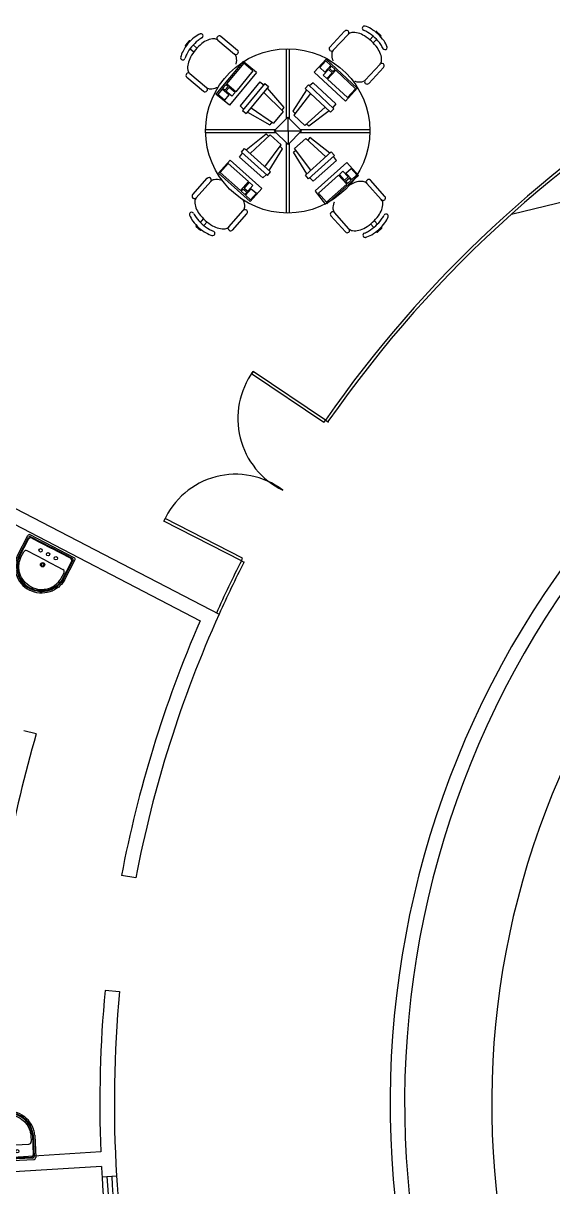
# Model space of a CAD drawing. Extents: x 115 to 1469, y 94 to 338.
# Drawn here: x 259.35 to 264.82, y 308.24 to 320.26 of the extents above; entities that cross this region are included whole.
import ezdxf

# ---------------------------------------------------------------- set-up
doc = ezdxf.new("R2010")
doc.units = 0
doc.layers.get('0').update_dxf_attribs({"linetype": 'CONTINUOUS'})
for name, color, linetype in [('L_DECA', 7, 'CONTINUOUS'), ('PAREDE', 6, 'CONTINUOUS'), ('PROJ', 1, 'CONTINUOUS'), ('TRACO01', 7, 'CONTINUOUS'), ('TRACO02', 4, 'CONTINUOUS')]:
    doc.layers.add(name, color=color, linetype=linetype)

# ---------------------------------------------------------------- blocks, each defined once
blk = doc.blocks.new('BEL01')
at = {"layer": 'L_DECA'}
for p, q in [((25.7, 0), (-25.7, 0)), ((-27.5, -25), (-27.5, -1.8)), ((27.5, -25), (27.5, -1.8))]:
    blk.add_line(p, q, dxfattribs=at)
at = {"layer": 'L_DECA', "color": 1}
for p, q in [((-25.9, -25), (-25.9, -3.2)), ((-25.1, -25), (-25.1, -4.8)), ((-24.2, -1.4), (0, -1.4)), ((-22.5, -2.2), (0, -2.2)), ((24.2, -1.4), (0, -1.4)), ((22.5, -2.2), (0, -2.2)), ((25.1, -25), (25.1, -4.8)), ((25.9, -25), (25.9, -3.2)), ((-23.5, -25), (-23.5, -18.6)), ((0, -16), (-20.9, -16)), ((0, -16), (20.9, -16)), ((23.5, -25), (23.5, -18.6))]:
    blk.add_line(p, q, dxfattribs=at)
at = {"layer": 'L_DECA', "color": 7}
for points in [[(-27.5, -25), (-27.4, -26.4), (-27.2, -27.7), (-26.9, -29.1), (-26.7, -30.4), (-26.3, -31.7), (-25.9, -33), (-25.4, -34.2), (-24.8, -35.4), (-24.2, -36.6), (-23.6, -37.7), (-22.8, -38.9), (-22, -40), (-21.2, -41), (-20.4, -42), (-19.5, -42.9), (-19.5, -42.9), (-17.6, -44.7), (-15.4, -46.3), (-13.1, -47.7), (-10.7, -48.8), (-8.2, -49.8), (-5.5, -50.4), (-2.8, -50.9), (0, -51)], [(27.5, -25), (27.4, -26.4), (27.2, -27.7), (26.9, -29.1), (26.7, -30.4), (26.3, -31.7), (25.9, -33), (25.4, -34.2), (24.8, -35.4), (24.2, -36.6), (23.6, -37.7), (22.8, -38.9), (22, -40), (21.2, -41), (20.4, -42), (19.5, -42.9), (19.5, -42.9), (17.6, -44.7), (15.4, -46.3), (13.1, -47.7), (10.7, -48.8), (8.2, -49.8), (5.5, -50.4), (2.8, -50.9), (0, -51)]]:
    blk.add_lwpolyline(points, dxfattribs=at)
at = {"layer": 'L_DECA', "color": 1}
for points in [[(-25.9, -25), (-25.8, -26.3), (-25.6, -27.6), (-25.4, -28.8), (-25.1, -30.1), (-24.8, -31.3), (-24.3, -32.5), (-23.9, -33.7), (-23.4, -34.9), (-22.8, -35.9), (-22.2, -37), (-21.5, -38.1), (-20.8, -39.1), (-20, -40.1), (-19.2, -41.1), (-18.4, -41.9), (-18.4, -41.9), (-16.5, -43.7), (-14.6, -45.1), (-12.4, -46.5), (-10.2, -47.5), (-7.7, -48.4), (-5.3, -49.1), (-2.7, -49.4), (0, -49.6)], [(-25.1, -25), (-24.9, -26.3), (-24.8, -27.5), (-24.6, -28.7), (-24.3, -30), (-24, -31.1), (-23.6, -32.3), (-23.1, -33.4), (-22.6, -34.6), (-22.1, -35.7), (-21.5, -36.7), (-20.8, -37.7), (-20.2, -38.7), (-19.4, -39.6), (-18.7, -40.6), (-17.8, -41.4), (-17.8, -41.4), (-16, -43), (-14, -44.5), (-12, -45.7), (-9.8, -46.8), (-7.5, -47.6), (-5, -48.3), (-2.6, -48.6), (0, -48.8)], [(0, -47.3), (0, -47.3), (-2.4, -47.1), (-4.8, -46.7), (-7, -46.2), (-9.1, -45.5), (-11.2, -44.4), (-13.2, -43.2), (-15, -41.9), (-16.6, -40.3), (-16.6, -40.3), (-17.4, -39.5), (-18.2, -38.7), (-18.9, -37.8), (-19.5, -36.9), (-20.1, -35.9), (-20.7, -34.9), (-21.2, -33.9), (-21.7, -32.9), (-22, -31.8), (-22.4, -30.8), (-22.8, -29.7), (-23, -28.5), (-23.2, -27.4), (-23.3, -26.3), (-23.4, -25.4), (-23.5, -25)], [(25.9, -25), (25.8, -26.3), (25.6, -27.6), (25.4, -28.8), (25.1, -30.1), (24.8, -31.3), (24.3, -32.5), (23.9, -33.7), (23.4, -34.9), (22.8, -35.9), (22.2, -37), (21.5, -38.1), (20.8, -39.1), (20, -40.1), (19.2, -41.1), (18.4, -41.9), (18.4, -41.9), (16.5, -43.7), (14.6, -45.1), (12.4, -46.5), (10.2, -47.5), (7.7, -48.4), (5.3, -49.1), (2.7, -49.4), (0, -49.6)], [(25.1, -25), (24.9, -26.3), (24.8, -27.5), (24.6, -28.7), (24.3, -30), (24, -31.1), (23.6, -32.3), (23.1, -33.4), (22.6, -34.6), (22.1, -35.7), (21.5, -36.7), (20.8, -37.7), (20.2, -38.7), (19.4, -39.6), (18.7, -40.6), (17.8, -41.4), (17.8, -41.4), (16, -43), (14, -44.5), (12, -45.7), (9.8, -46.8), (7.5, -47.6), (5, -48.3), (2.6, -48.6), (0, -48.8)], [(0, -47.3), (0, -47.3), (2.4, -47.1), (4.8, -46.7), (7, -46.2), (9.1, -45.5), (11.2, -44.4), (13.2, -43.2), (15, -41.9), (16.6, -40.3), (16.6, -40.3), (17.4, -39.5), (18.2, -38.7), (18.9, -37.8), (19.5, -36.9), (20.1, -35.9), (20.7, -34.9), (21.2, -33.9), (21.7, -32.9), (22, -31.8), (22.4, -30.8), (22.8, -29.7), (23, -28.5), (23.2, -27.4), (23.3, -26.3), (23.4, -25.4), (23.5, -25)]]:
    blk.add_lwpolyline(points, dxfattribs=at)
for centre, radius in [((-8.7, -9.2), 1.75), ((0, -9.2), 1.75), ((9, -9.2), 1.75), ((0, -21.5), 2.25), ((0, -21.5), 1.32)]:
    blk.add_circle(centre, radius, dxfattribs=at)
at = {"layer": 'L_DECA'}
for centre, start, end in [((-25.7, -1.8), 90, 180), ((25.7, -1.8), 0, 90)]:
    blk.add_arc(centre, 1.8, start, end, dxfattribs=at)
at = {"layer": 'L_DECA', "color": 1}
for centre, radius, start, end in [((-24.2, -3.2), 1.73, 90, 180), ((-22.5, -4.8), 2.59, 90, 180), ((22.5, -4.8), 2.59, 0, 90), ((24.2, -3.2), 1.73, 0, 90), ((-20.9, -18.6), 2.59, 90, 180), ((20.9, -18.6), 2.59, 0, 90)]:
    blk.add_arc(centre, radius, start, end, dxfattribs=at)

msp = doc.modelspace()

# ---------------------------------------------------------------- linework, layer by layer
at = {"color": 5}
for p, q in [((262.067, 319.999), (262.067, 319.273)), ((262.097, 319.999), (262.097, 319.279)), ((262.084, 319.291), (261.943, 319.149)), ((262.226, 319.15), (262.084, 319.291)), ((262.084, 319.291), (262.086, 319.008)), ((261.233, 319.165), (261.96, 319.165)), ((261.233, 319.135), (261.957, 319.135)), ((261.943, 319.149), (262.226, 319.15)), ((261.943, 319.149), (262.086, 319.008)), ((262.086, 319.008), (262.226, 319.15)), ((262.211, 319.165), (262.931, 319.165)), ((262.211, 319.135), (262.931, 319.135)), ((262.067, 319.027), (262.067, 318.301)), ((262.097, 319.019), (262.097, 318.301))]:
    msp.add_line(p, q, dxfattribs=at)
msp.add_line((264.395, 318.29), (271.176, 319.936))
at = {"color": 3}
for p, q in [((261.707, 316.639), (261.725, 316.664)), ((262.473, 316.163), (261.725, 316.664)), ((262.455, 316.139), (261.707, 316.639)), ((262.455, 316.139), (262.473, 316.163)), ((261.603, 314.71), (260.801, 315.119)), ((261.616, 314.738), (260.814, 315.146)), ((261.603, 314.71), (261.616, 314.738))]:
    msp.add_line(p, q, dxfattribs=at)
at = {"color": 5}
msp.add_circle((262.082, 319.15), 0.849, dxfattribs=at)
at = {"color": 1}
for centre, radius, start, end in [((262.387, 316.179), 0.821, 143.822, 244.2793), ((261.543, 314.792), 0.811, 53.05, 156.1935)]:
    msp.add_arc(centre, radius, start, end, dxfattribs=at)
at = {"color": 3}
msp.add_arc((242.951, 323.624), 19.773, 334.5221, 334.6091, dxfattribs=at)
at = {"layer": 'PAREDE'}
for p, q in [((255.153, 317.387), (261.372, 314.157)), ((256.156, 316.697), (261.178, 314.089)), ((262.473, 316.163), (262.502, 316.143)), ((261.603, 314.71), (261.63, 314.697)), ((259.482, 312.921), (259.356, 312.955)), ((260.511, 311.435), (260.363, 311.458)), ((260.344, 310.259), (260.194, 310.27)), ((260.15, 308.604), (254.51, 308.254)), ((260.157, 308.455), (253.32, 308.03)), ((260.163, 308.347), (260.313, 308.356))]:
    msp.add_line(p, q, dxfattribs=at)
for centre, radius, start, end in [((272.613, 309.108), 19.473, 120.5118, 155.0558), ((272.613, 309.108), 19.323, 120.5154, 154.6301), ((272.613, 309.108), 12.323, 118.4823, 145.1674), ((272.619, 309.099), 12.364, 120.7862, 145.1536), ((272.613, 309.108), 9.473, 131.5942, 214.9109), ((272.62, 309.113), 9.33, 131.6097, 214.9356), ((272.613, 309.108), 12.353, 149.095, 149.1104), ((272.613, 309.108), 12.353, 153.0273, 155.8089), ((272.613, 309.108), 12.323, 153.0273, 155.8089), ((272.613, 309.108), 12.323, 155.8089, 169.1148), ((272.613, 309.108), 12.473, 156.4601, 162.9092), ((272.613, 309.108), 13.673, 163.8057, 174.7562), ((272.613, 309.108), 12.473, 162.9092, 169.1361), ((272.613, 309.108), 12.473, 174.6515, 182.312), ((272.613, 309.108), 12.323, 174.637, 183.4967), ((272.613, 309.108), 12.473, 183.0012, 183.4967)]:
    msp.add_arc(centre, radius, start, end, dxfattribs=at)
at = {"layer": 'PAREDE', "color": 1}
for radius, end in [(12.473, 190.4039), (12.323, 190.4884)]:
    msp.add_arc((272.613, 309.108), radius, 183.4967, end, dxfattribs=at)
at = {"layer": 'PAREDE', "color": 3}
for radius, end in [(12.423, 190.4319), (12.373, 190.46)]:
    msp.add_arc((272.613, 309.108), radius, 183.4967, end, dxfattribs=at)
at = {"layer": 'PROJ', "color": 2, "ltscale": 0.09}
msp.add_arc((272.613, 309.108), 8.423, 131.2747, 215.1038, dxfattribs=at)
at = {"layer": 'TRACO01', "color": 0}
for p, q in [((261.627, 319.85), (261.448, 319.635)), ((261.723, 319.77), (261.627, 319.85)), ((262.414, 319.806), (262.476, 319.872)), ((262.466, 319.758), (262.414, 319.806)), ((262.449, 319.726), (262.504, 319.784)), ((262.466, 319.758), (262.527, 319.824)), ((262.527, 319.824), (262.476, 319.872)), ((262.493, 319.685), (262.578, 319.776)), ((262.54, 319.75), (262.504, 319.784)), ((262.514, 319.795), (262.534, 319.817)), ((262.55, 319.761), (262.514, 319.795)), ((262.571, 319.783), (262.534, 319.817)), ((262.55, 319.761), (262.571, 319.783)), ((262.783, 319.585), (262.578, 319.776)), ((261.723, 319.77), (261.544, 319.555)), ((262.486, 319.692), (262.449, 319.726)), ((262.486, 319.692), (262.54, 319.75)), ((262.698, 319.494), (262.493, 319.685)), ((261.403, 319.581), (261.358, 319.527)), ((261.472, 319.523), (261.403, 319.581)), ((261.441, 319.627), (261.409, 319.589)), ((261.433, 319.569), (261.409, 319.589)), ((261.465, 319.608), (261.433, 319.569)), ((261.465, 319.608), (261.441, 319.627)), ((261.476, 319.598), (261.444, 319.56)), ((261.506, 319.509), (261.444, 319.56)), ((261.544, 319.555), (261.448, 319.635)), ((261.538, 319.547), (261.476, 319.598)), ((261.538, 319.547), (261.506, 319.509)), ((262.698, 319.494), (262.783, 319.585)), ((261.428, 319.469), (261.358, 319.527)), ((261.472, 319.523), (261.428, 319.469)), ((261.467, 318.812), (261.384, 318.719)), ((261.467, 318.812), (261.676, 318.626)), ((261.384, 318.719), (261.593, 318.533)), ((262.4, 318.507), (262.608, 318.694)), ((262.608, 318.694), (262.692, 318.601)), ((262.616, 318.701), (262.653, 318.734)), ((262.616, 318.701), (262.669, 318.641)), ((262.653, 318.734), (262.706, 318.675)), ((262.684, 318.715), (262.736, 318.761)), ((262.684, 318.715), (262.744, 318.648)), ((262.736, 318.761), (262.796, 318.695)), ((262.744, 318.648), (262.796, 318.695)), ((261.676, 318.626), (261.593, 318.533)), ((261.684, 318.619), (261.631, 318.56)), ((261.721, 318.586), (261.668, 318.526)), ((261.684, 318.619), (261.721, 318.586)), ((262.484, 318.414), (262.692, 318.601)), ((262.669, 318.641), (262.706, 318.675)), ((262.679, 318.63), (262.716, 318.663)), ((262.679, 318.63), (262.699, 318.608)), ((262.699, 318.608), (262.736, 318.641)), ((262.716, 318.663), (262.736, 318.641)), ((261.621, 318.548), (261.601, 318.526)), ((261.601, 318.526), (261.638, 318.493)), ((261.621, 318.548), (261.658, 318.515)), ((261.631, 318.56), (261.668, 318.526)), ((261.658, 318.515), (261.638, 318.493)), ((261.705, 318.553), (261.645, 318.486)), ((261.645, 318.486), (261.698, 318.439)), ((261.758, 318.507), (261.698, 318.439)), ((261.705, 318.553), (261.758, 318.507)), ((262.4, 318.507), (262.484, 318.414))]:
    msp.add_line(p, q, dxfattribs=at)
at = {"layer": 'TRACO02', "color": 0}
for p, q in [((262.67, 320.181), (262.517, 320.016)), ((262.707, 320.147), (262.553, 319.982)), ((262.99, 320.172), (262.994, 320.176)), ((263.045, 320.136), (263.001, 320.176)), ((261.062, 320.08), (261.024, 320.034)), ((261.03, 320.023), (261.025, 320.027)), ((261.074, 320.077), (261.069, 320.081)), ((261.106, 320.038), (261.144, 320.006)), ((261.358, 320.088), (261.531, 319.944)), ((261.39, 320.127), (261.563, 319.983)), ((262.964, 320.129), (262.929, 320.092)), ((263, 320.095), (262.966, 320.058)), ((263.041, 320.124), (263.045, 320.129)), ((261.074, 319.999), (261.112, 319.967)), ((261.622, 319.867), (261.34, 319.529)), ((261.76, 319.752), (261.622, 319.867)), ((262.356, 319.758), (262.479, 319.89)), ((262.8, 319.59), (262.479, 319.89)), ((263.036, 319.84), (262.883, 319.675)), ((263.073, 319.806), (262.919, 319.641)), ((261.039, 319.704), (261.212, 319.56)), ((261.071, 319.742), (261.244, 319.598)), ((261.76, 319.752), (261.479, 319.414)), ((261.794, 319.656), (261.589, 319.409)), ((261.794, 319.656), (261.836, 319.627)), ((262.678, 319.458), (262.356, 319.758)), ((261.845, 319.639), (261.615, 319.362)), ((261.884, 319.607), (261.654, 319.33)), ((261.834, 319.547), (262.034, 319.349)), ((261.845, 319.639), (261.884, 319.607)), ((261.871, 319.591), (262.042, 319.39)), ((262.277, 319.575), (262.133, 319.353)), ((262.318, 319.536), (262.145, 319.314)), ((262.296, 319.625), (262.262, 319.588)), ((262.525, 319.343), (262.262, 319.588)), ((262.559, 319.379), (262.296, 319.625)), ((262.344, 319.648), (262.307, 319.615)), ((262.579, 319.429), (262.344, 319.648)), ((262.678, 319.458), (262.8, 319.59)), ((261.479, 319.414), (261.34, 319.529)), ((262.579, 319.429), (262.548, 319.39)), ((261.589, 319.409), (261.625, 319.373)), ((261.615, 319.362), (261.654, 319.33)), ((261.666, 319.345), (261.896, 319.214)), ((261.703, 319.389), (261.934, 319.229)), ((262.034, 319.349), (261.934, 319.229)), ((262.042, 319.39), (262.02, 319.364)), ((262.158, 319.33), (262.133, 319.353)), ((262.26, 319.207), (262.145, 319.314)), ((262.469, 319.395), (262.26, 319.207)), ((262.511, 319.356), (262.3, 319.198)), ((262.559, 319.379), (262.525, 319.343)), ((261.918, 319.241), (261.896, 319.214)), ((262.3, 319.198), (262.275, 319.221)), ((261.651, 318.954), (261.858, 319.118)), ((261.694, 318.916), (261.899, 319.109)), ((261.858, 319.118), (261.884, 319.095)), ((261.899, 319.109), (262.015, 319.005)), ((262.153, 318.968), (262.269, 319.073)), ((262.475, 318.881), (262.269, 319.073)), ((262.312, 319.082), (262.287, 319.051)), ((262.517, 318.919), (262.309, 319.082)), ((261.603, 318.93), (261.636, 318.967)), ((261.636, 318.967), (261.905, 318.728)), ((261.847, 318.779), (262.015, 319.005)), ((261.89, 318.741), (262.029, 318.966)), ((262.003, 318.988), (262.029, 318.966)), ((262.14, 318.929), (262.165, 318.952)), ((262.322, 318.743), (262.153, 318.968)), ((262.264, 318.692), (262.532, 318.932)), ((262.566, 318.895), (262.532, 318.932)), ((261.486, 318.849), (261.367, 318.714)), ((261.486, 318.849), (261.815, 318.556)), ((261.584, 318.88), (261.614, 318.92)), ((261.584, 318.88), (261.824, 318.666)), ((261.603, 318.93), (261.872, 318.69)), ((262.279, 318.705), (262.14, 318.929)), ((262.298, 318.654), (262.566, 318.895)), ((262.346, 318.63), (262.585, 318.845)), ((262.366, 318.53), (262.693, 318.824)), ((262.585, 318.845), (262.554, 318.885)), ((262.693, 318.824), (262.813, 318.69)), ((261.367, 318.714), (261.695, 318.422)), ((261.824, 318.666), (261.861, 318.7)), ((261.872, 318.69), (261.905, 318.728)), ((261.1, 318.492), (261.249, 318.66)), ((261.137, 318.459), (261.287, 318.627)), ((262.298, 318.654), (262.264, 318.692)), ((262.346, 318.63), (262.309, 318.665)), ((262.486, 318.396), (262.813, 318.69)), ((263.049, 318.44), (262.899, 318.608)), ((263.087, 318.474), (262.936, 318.641)), ((261.815, 318.556), (261.695, 318.422)), ((262.364, 318.528), (262.472, 318.389)), ((261.179, 318.205), (261.212, 318.242)), ((261.473, 318.159), (261.623, 318.327)), ((261.51, 318.126), (261.66, 318.294)), ((262.678, 318.106), (262.527, 318.273)), ((262.715, 318.139), (262.564, 318.307)), ((263.009, 318.186), (262.976, 318.223)), ((261.138, 318.175), (261.134, 318.17)), ((261.135, 318.163), (261.179, 318.123)), ((261.191, 318.128), (261.186, 318.123)), ((261.216, 318.172), (261.249, 318.209)), ((262.972, 318.153), (262.938, 318.19)), ((262.997, 318.109), (263.002, 318.105)), ((263.009, 318.104), (263.053, 318.144)), ((263.049, 318.156), (263.054, 318.151))]:
    msp.add_line(p, q, dxfattribs=at)
for points in [[(261.178, 320.152, 0.064948), (261.116, 320.115, 0.051099), (261.051, 320.051, 0.051099), (261, 319.975, 0.064948), (260.975, 319.907, 0.104203)], [(263.036, 319.84, 0.174705), (263.052, 319.877, 0.104203), (263.042, 319.943, 0.064948), (263.008, 320.007, 0.051099), (262.948, 320.076, 0.051099), (262.875, 320.131, 0.064948), (262.809, 320.16, 0.104203), (262.743, 320.165, 0.174705), (262.707, 320.147, 0.174705)], [(263.067, 320.002, 0.043138), (263.043, 320.043, 0.051099), (262.982, 320.112, 0.051099), (262.909, 320.167, 0.043138), (262.866, 320.189, 0.104203)], [(263.11, 320.016, 0.064948), (263.077, 320.08, 0.051099), (263.016, 320.149, 0.051099), (262.944, 320.204, 0.064948), (262.878, 320.233, 0.104203)], [(261.195, 320.11, 0.043138), (261.155, 320.083, 0.051099), (261.089, 320.019, 0.051099), (261.038, 319.943, 0.043138), (261.02, 319.899, 0.104203)], [(261.358, 320.088, 0.174705), (261.32, 320.102, 0.104203), (261.255, 320.088, 0.064948), (261.193, 320.051, 0.051099), (261.128, 319.987, 0.051099), (261.077, 319.911, 0.064948), (261.052, 319.844, 0.104203), (261.05, 319.777, 0.174705), (261.071, 319.742, 0.174705)], [(261.549, 319.839, 0.003886), (261.55, 319.843, 0.104203), (261.552, 319.909, 0.174705), (261.531, 319.944, 0.174705)], [(262.553, 319.982, 0.174705), (262.538, 319.945, 0.104203), (262.547, 319.879, 0.003886), (262.549, 319.875, 0.051099)], [(262.776, 319.663, 0.003886), (262.78, 319.662, 0.104203), (262.847, 319.657, 0.174705), (262.883, 319.675, 0.174705)], [(261.244, 319.598, 0.174705), (261.282, 319.584, 0.104203), (261.347, 319.598, 0.003886), (261.351, 319.6, 0.051099)], [(261.393, 318.641, 0.003886), (261.389, 318.642, 0.104203), (261.322, 318.646, 0.174705), (261.287, 318.627, 0.174705)], [(262.899, 318.608, 0.174705), (262.863, 318.627, 0.104203), (262.797, 318.623, 0.08168), (262.715, 318.585, 0.051099)], [(261.137, 318.459, 0.174705), (261.122, 318.421, 0.104203), (261.133, 318.356, 0.064948), (261.168, 318.293, 0.051099), (261.23, 318.225, 0.051099), (261.304, 318.171, 0.064948), (261.371, 318.144, 0.104203), (261.437, 318.14, 0.174705), (261.473, 318.159, 0.174705)], [(261.623, 318.327, 0.174705), (261.638, 318.365, 0.104203), (261.626, 318.431, 0.003886), (261.625, 318.435, 0.051099)], [(262.562, 318.414, 0.003886), (262.56, 318.41, 0.104203), (262.549, 318.344, 0.174705), (262.564, 318.307, 0.174705)], [(262.715, 318.139, 0.174705), (262.751, 318.12, 0.104203), (262.817, 318.124, 0.064948), (262.884, 318.152, 0.051099), (262.957, 318.206, 0.051099), (263.019, 318.274, 0.064948), (263.054, 318.337, 0.104203), (263.065, 318.403, 0.174705), (263.049, 318.44, 0.174705)], [(261.067, 318.281, 0.064948), (261.102, 318.218, 0.051099), (261.164, 318.15, 0.051099), (261.238, 318.097, 0.064948), (261.304, 318.069, 0.104203)], [(261.11, 318.296, 0.043138), (261.135, 318.255, 0.051099), (261.197, 318.188, 0.051099), (261.271, 318.134, 0.043138), (261.314, 318.114, 0.104203)], [(262.874, 318.094, 0.043138), (262.917, 318.115, 0.051099), (262.991, 318.169, 0.051099), (263.052, 318.237, 0.043138), (263.077, 318.278, 0.104203)], [(262.884, 318.05, 0.064948), (262.95, 318.078, 0.051099), (263.024, 318.132, 0.051099), (263.086, 318.2, 0.064948), (263.121, 318.263, 0.104203)]]:
    msp.add_lwpolyline(points, format="xyb", dxfattribs=at)
for centre, radius, start, end in [((261.184, 320.13), 0.0229, 298.6997, 118.6997), ((262.689, 320.164), 0.025, 316.9937, 136.9937), ((262.875, 320.21), 0.0229, 68.575, 248.575), ((262.998, 320.173), 0.005, 46.9937, 136.9937), ((263.042, 320.132), 0.005, 316.9937, 46.9937), ((261.028, 320.031), 0.005, 140.281, 230.281), ((261.066, 320.077), 0.005, 50.281, 140.281), ((261.374, 320.107), 0.025, 50.281, 230.281), ((262.535, 319.999), 0.025, 136.9937, 316.9937), ((263.087, 320.012), 0.0229, 205.4124, 25.4124), ((260.998, 319.906), 0.0229, 161.8623, 341.8623), ((261.547, 319.964), 0.025, 230.281, 50.281), ((263.054, 319.823), 0.025, 316.9937, 136.9937), ((261.055, 319.723), 0.025, 50.281, 230.281), ((262.901, 319.658), 0.025, 136.9937, 316.9937), ((261.228, 319.579), 0.025, 230.281, 50.281), ((261.268, 318.643), 0.025, 318.2973, 138.2973), ((262.918, 318.624), 0.025, 41.9774, 221.9774), ((261.118, 318.475), 0.025, 138.2973, 318.2973), ((263.068, 318.457), 0.025, 221.9774, 41.9774), ((261.641, 318.311), 0.025, 318.2973, 138.2973), ((261.089, 318.286), 0.0229, 26.716, 206.716), ((262.546, 318.29), 0.025, 41.9774, 221.9774), ((263.098, 318.268), 0.0229, 333.5587, 153.5587), ((261.138, 318.167), 0.005, 138.2973, 228.2973), ((261.183, 318.127), 0.005, 228.2973, 318.2973), ((261.307, 318.092), 0.0229, 249.8786, 69.8786), ((261.492, 318.143), 0.025, 138.2973, 318.2973), ((262.696, 318.123), 0.025, 221.9774, 41.9774), ((262.882, 318.073), 0.0229, 110.3961, 290.3961), ((263.005, 318.108), 0.005, 221.9774, 311.9774), ((263.05, 318.148), 0.005, 311.9774, 41.9774)]:
    msp.add_arc(centre, radius, start, end, dxfattribs=at)

# ---------------------------------------------------------------- block references
at = {"color": 3, "yscale": 0.00999999999999801, "zscale": 0.01}
for p, xscale, rotation in [((259.648, 314.859), 0.009999999999992435, 332.4608019010581), ((259.204, 308.515), 0.00999999999999952, 182.4742346004945)]:
    msp.add_blockref('BEL01', p, dxfattribs=dict(at, xscale=xscale, rotation=rotation))

doc.saveas('drawing.dxf')
